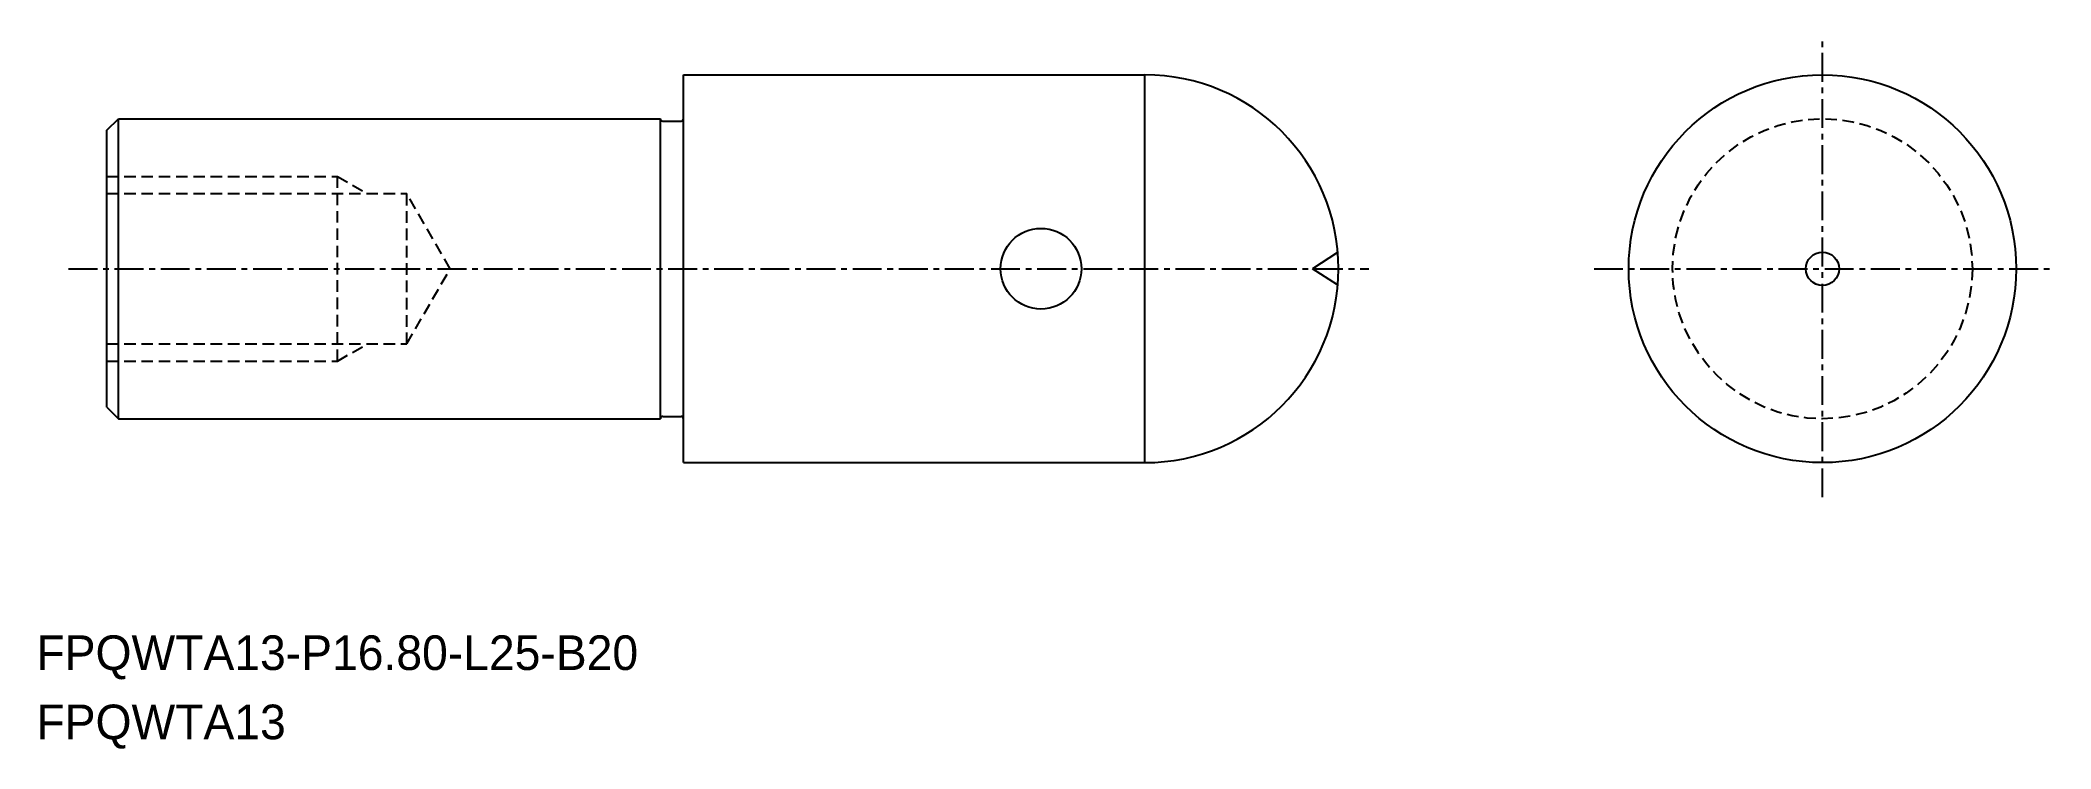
# Model space of a CAD drawing. Extents: x -1878.2 to -1791.1, y -655 to -624.3.
import ezdxf

# ---------------------------------------------------------------- set-up
doc = ezdxf.new("R2010")
doc.units = 0
doc.linetypes.add('CENTER', pattern=[2, 1.25, -0.25, 0.25, -0.25])
doc.linetypes.add('DASHED', pattern=[0.75, 0.5, -0.25])
doc.layers.get('0').update_dxf_attribs({"linetype": 'CONTINUOUS'})
doc.layers.add('CENTER', color=1, linetype='CENTER')

msp = doc.modelspace()

# ---------------------------------------------------------------- linework, layer by layer
for p, q in [((-1850.357, -627.678), (-1850.357, -625.778)), ((-1850.357, -625.778), (-1830.357, -625.778)), ((-1830.357, -642.578), (-1830.357, -625.778)), ((-1875.357, -628.178), (-1874.857, -627.678)), ((-1875.357, -640.178), (-1875.357, -628.178)), ((-1874.857, -640.678), (-1874.857, -627.678)), ((-1874.857, -627.678), (-1851.357, -627.678)), ((-1851.357, -640.678), (-1851.357, -627.678)), ((-1851.257, -627.778), (-1850.457, -627.778)), ((-1850.357, -640.678), (-1850.357, -627.678)), ((-1875.357, -640.178), (-1874.857, -640.678)), ((-1874.857, -640.678), (-1851.357, -640.678)), ((-1851.257, -640.578), (-1850.457, -640.578)), ((-1850.357, -642.578), (-1850.357, -640.678)), ((-1850.357, -642.578), (-1830.357, -642.578))]:
    msp.add_line(p, q)
at = {"color": 3, "linetype": 'DASHED'}
for p, q in [((-1875.357, -630.178), (-1865.357, -630.178)), ((-1865.357, -638.178), (-1865.357, -630.178)), ((-1865.357, -630.178), (-1864.072, -630.92)), ((-1875.357, -630.92), (-1862.357, -630.92)), ((-1860.475, -634.178), (-1862.357, -630.92)), ((-1862.357, -637.437), (-1862.357, -630.92)), ((-1862.357, -637.437), (-1860.475, -634.178)), ((-1875.357, -637.437), (-1862.357, -637.437)), ((-1865.357, -638.178), (-1864.072, -637.437)), ((-1875.357, -638.178), (-1865.357, -638.178))]:
    msp.add_line(p, q, dxfattribs=at)
at = {"color": 3}
for p in [(-1822.001, -633.477), (-1822.001, -634.88)]:
    msp.add_line(p, (-1823.084, -634.178), dxfattribs=at)
for centre, radius in [((-1800.977, -634.178), 8.4), ((-1834.857, -634.178), 1.75), ((-1800.977, -634.178), 0.72)]:
    msp.add_circle(centre, radius)
at = {"color": 3, "linetype": 'DASHED'}
msp.add_circle((-1800.977, -634.178), 6.5, dxfattribs=at)
for centre, radius, start, end in [((-1830.357, -634.178), 8.4, 270, 90), ((-1851.257, -627.678), 0.1, 180, 270), ((-1850.457, -627.678), 0.1, 270, 0), ((-1851.257, -640.678), 0.1, 90, 180), ((-1850.457, -640.678), 0.1, 0, 90)]:
    msp.add_arc(centre, radius, start, end)
at = {"color": 7, "linetype": 'CONTINUOUS'}
msp.add_point((-1875.357, -634.178), dxfattribs=at)
at = {"layer": 'CENTER', "color": 1, "linetype": 'CENTER'}
for p, q in [((-1800.977, -644.078), (-1800.977, -624.278)), ((-1877.02, -634.178), (-1820.641, -634.178)), ((-1810.877, -634.178), (-1791.077, -634.178))]:
    msp.add_line(p, q, dxfattribs=at)

# ---------------------------------------------------------------- texts
for s, p in [('FPQWTA13-P16.80-L25-B20', (-1878.411, -651.561)), ('FPQWTA13', (-1878.411, -654.561))]:
    msp.add_text(s, height=1.5).set_placement(p)

doc.saveas('drawing.dxf')
